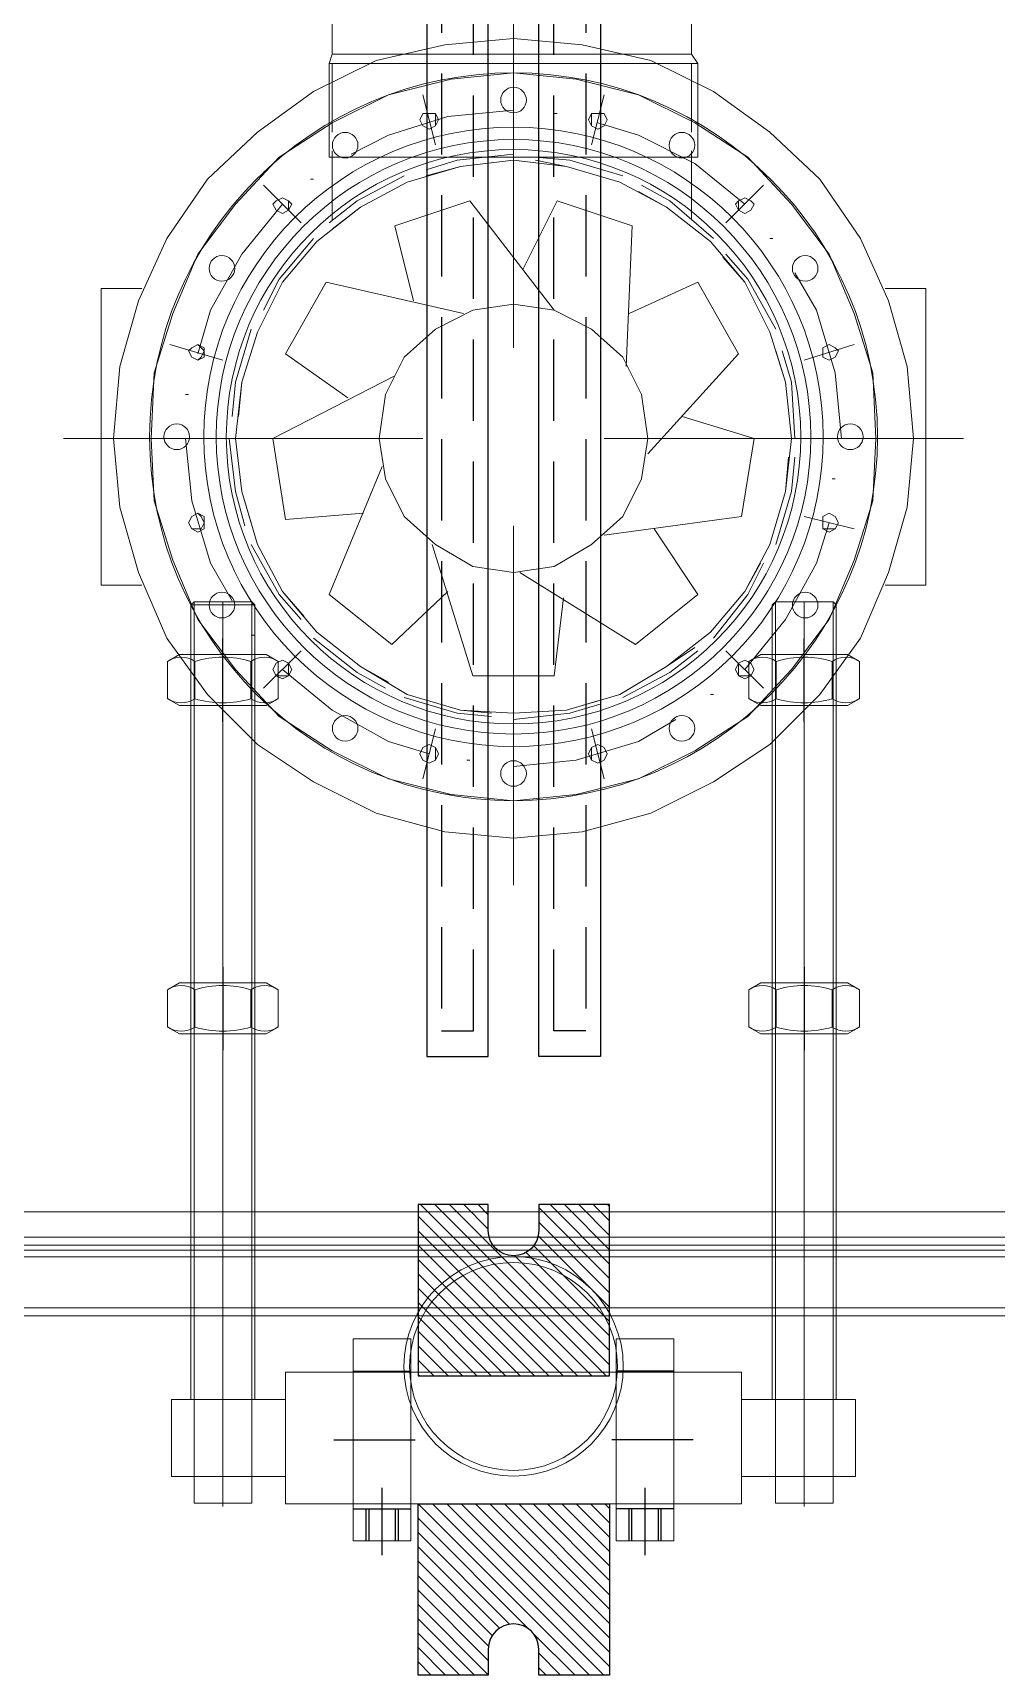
# Model space of a CAD drawing. Extents: x -3873 to 164127, y 7129 to 96529.
# Drawn here: x 43000 to 43301, y 56267 to 56780 of the extents above; entities that cross this region are included whole.
import ezdxf
from ezdxf.lldxf.tags import DXFTag

# ---------------------------------------------------------------- set-up
doc = ezdxf.new("R2010")
doc.units = 0
for name, pattern in [('DASHDOTX2', [50.8, 25.4, -12.7, 0, -12.7]), ('DASHED', [0.2068, 0.1655, -0.0413]), ('DASHEDX2', [38.1, 25.4, -12.7])]:
    doc.linetypes.add(name, pattern=pattern)
doc.layers.get('0').update_dxf_attribs({"linetype": 'CONTINUOUS'})
for name, color, linetype in [('3', 2, 'DASHEDX2'), ('3A', 2, 'DASHED'), ('7', 1, 'DASHDOTX2'), ('7A', 1, 'gen7a'), ('DW2', 151, 'CONTINUOUS')]:
    doc.layers.add(name, color=color, linetype=linetype)
doc.layers.add('LAYOUT Kromeka', color=1, linetype='CONTINUOUS', lineweight=5)
doc.layers.add('TRACKLENGTH', color=4, linetype='CONTINUOUS', plot=False)
tags = doc.linetypes.add('gen7a', pattern=[7.5, 5, -1.25, 0, -1.25]).pattern_tags.tags
tags[10:11] = [DXFTag(74, 4), DXFTag(75, 0), DXFTag(340, '0'), DXFTag(46, 1.0), DXFTag(50, 0.0), DXFTag(44, 0.0), DXFTag(45, 0.0)]
tags[8:9] = [DXFTag(74, 4), DXFTag(75, 0), DXFTag(340, '0'), DXFTag(46, 1.0), DXFTag(50, 0.0), DXFTag(44, 0.0), DXFTag(45, 0.0)]
tags[6:7] = [DXFTag(74, 4), DXFTag(75, 0), DXFTag(340, '0'), DXFTag(46, 1.0), DXFTag(50, 0.0), DXFTag(44, 0.0), DXFTag(45, 0.0)]
tags[4:5] = [DXFTag(74, 4), DXFTag(75, 0), DXFTag(340, '0'), DXFTag(46, 1.0), DXFTag(50, 0.0), DXFTag(44, 0.0), DXFTag(45, 0.0)]

# ---------------------------------------------------------------- blocks, each defined once
blk = doc.blocks.new('KASNAK-AVARA')
at = {"layer": 'DW2'}
h = blk.add_hatch(dxfattribs=at)
h.set_pattern_fill('ANSI31', color=256, angle=90, style=0)
h.set_pattern_definition([(135, (3073.5788, -29244.366), (-2.24506403, -2.24506403), [])])
edge = h.paths.add_edge_path()
edge.add_line((-29.83, -8.12), (-29.83, 45.38))
edge.add_line((-29.83, 45.38), (30, 45.38))
edge.add_line((30, 45.38), (30, -8.12))
edge.add_line((30, -8.12), (7.88, -8.12))
edge.add_line((7.88, -8.12), (7.88, 0.01))
edge.add_arc((0, 0.01), 7.88, 0, 180)
edge.add_line((-7.88, 0.01), (-7.88, -8.12))
edge.add_line((-7.88, -8.12), (-29.83, -8.12))
edge = h.paths.add_edge_path()
edge.add_line((-29.83, 138.88), (-29.83, 85.38))
edge.add_line((-29.83, 85.38), (30, 85.38))
edge.add_line((30, 85.38), (30, 138.88))
edge.add_line((30, 138.88), (7.88, 138.88))
edge.add_line((7.88, 138.88), (7.88, 130.76))
edge.add_arc((0, 130.76), 7.88, 180, 360, ccw=False)
edge.add_line((-7.88, 130.76), (-7.88, 138.88))
edge.add_line((-7.88, 138.88), (-29.83, 138.88))
for points in [[(-29.83, 138.88), (-29.83, 85.38), (30, 85.38), (30, 138.88), (7.88, 138.88), (7.88, 130.76, -1), (-7.88, 130.76), (-7.88, 138.88), (-29.83, 138.88)], [(-29.83, -8.12), (-29.83, 45.38), (30, 45.38), (30, -8.12), (7.88, -8.12), (7.88, 0.01, 1), (-7.88, 0.01), (-7.88, -8.12), (-29.83, -8.12)]]:
    blk.add_lwpolyline(points, format="xyb", dxfattribs=at)
blk = doc.blocks.new('68.00.143.500A_ZA-reduktor mili')
blk.add_lwpolyline([(0, -31.5), (0, 31.5), (18, 31.5), (18, -31.5)], close=True)
at = {"layer": '3'}
for p, q in [((0, 21.5), (18, 21.5)), ((0, -21.5), (18, -21.5))]:
    blk.add_line(p, q, dxfattribs=at)
at = {"layer": '3A'}
for p, q in [((4, 21.5), (4, 31.5)), ((4.85, 21.5), (4.85, 31.5)), ((13.15, 21.5), (13.15, 31.5)), ((14, 21.5), (14, 31.5))]:
    blk.add_line(p, q, dxfattribs=at)
at = {"layer": '7'}
for p, q in [((9, 15), (9, 36.05)), ((-6.05, 0), (23.75, 0))]:
    blk.add_line(p, q, dxfattribs=at)
blk = doc.blocks.new('68.00.143.500A_ZA')
blk.add_lwpolyline([(0, -31.5), (0, 31.5), (18, 31.5), (18, -31.5)], close=True)
at = {"layer": '3'}
for p, q in [((0, 21.5), (18, 21.5)), ((0, -21.5), (18, -21.5))]:
    blk.add_line(p, q, dxfattribs=at)
at = {"layer": '3A'}
for p, q in [((4, 21.5), (4, 31.5)), ((4.85, 21.5), (4.85, 31.5)), ((13.15, 21.5), (13.15, 31.5)), ((14, 21.5), (14, 31.5))]:
    blk.add_line(p, q, dxfattribs=at)
at = {"layer": '7'}
for p, q in [((9, 15), (9, 36.05)), ((-6.05, 0), (23.75, 0))]:
    blk.add_line(p, q, dxfattribs=at)
blk = doc.blocks.new('01.01.003.015-Z-ST')
for p, q in [((0, 13.5), (2.17, 17.25)), ((2.17, 17.25), (13.83, 17.25)), ((16, 13.5), (13.83, 17.25)), ((0, -13.5), (0, 13.5)), ((16, 13.5), (16, -13.5)), ((13.84, 8.73), (2.16, 8.73)), ((13.84, -8.73), (2.16, -8.73)), ((0, -13.5), (2.17, -17.25)), ((16, -13.5), (13.83, -17.25)), ((13.83, -17.25), (2.17, -17.25))]:
    blk.add_line(p, q)
for centre, radius, start, end in [((8.43, 12.97), 7.57, 145.551, 214.0659), ((7.57, 12.97), 7.57, 325.9341, 34.449), ((30.87, 0), 30, 163.0806, 196.9194), ((-14.87, 0), 30, 343.0806, 16.9194), ((8.43, -12.97), 7.57, 145.9341, 214.449), ((7.57, -12.97), 7.57, 325.551, 34.0659)]:
    blk.add_arc(centre, radius, start, end)
at = {"layer": '7A'}
blk.add_line((-5, 0), (21, 0), dxfattribs=at)
blk = doc.blocks.new('AD25-600 CRATE WASHER')
at = {"color": 4}
for p, q in [((738.44, 560.25), (738.44, 6582.35)), ((792.68, 560.25), (792.68, 6582.35))]:
    blk.add_line(p, q, dxfattribs=at)
for points in [[(738.44, 6582.35), (757.67, 6582.35), (757.67, 560.29), (738.44, 560.29)], [(792.68, 6582.35), (773.45, 6582.35), (773.45, 2113.26), (792.68, 560.29)]]:
    blk.add_lwpolyline(points, close=True, dxfattribs=at)
at = {"color": 7, "linetype": 'DASHEDX2'}
for points in [[(743.02, 6574.34), (753.02, 6574.34), (753.02, 560.29), (743.02, 560.29)], [(788.09, 6574.34), (778.09, 6574.34), (778.09, 560.29), (788.09, 560.29)]]:
    blk.add_lwpolyline(points, close=True, dxfattribs=at)
at = {"color": 252, "lineweight": 9}
for points in [[(765.56, 6491.75), (746.04, 6489.8), (726.53, 6483.94), (714.82, 6477.11)], [(779.22, 6489.8), (780.19, 6489.8)], [(837.76, 6461.5), (822.15, 6474.19), (804.59, 6483.94), (791.9, 6487.85)], [(703.11, 6469.31), (704.09, 6469.31)], [(693.35, 6461.5), (680.67, 6445.89), (670.91, 6428.33), (667.01, 6415.64)], [(846.55, 6450.77), (847.52, 6450.77)], [(868.01, 6389.3), (866.06, 6408.81), (860.21, 6428.33), (853.38, 6440.04)], [(867.04, 6375.64), (868.01, 6375.64)], [(837.76, 6316.12), (850.45, 6331.73), (860.21, 6349.29), (864.11, 6362.95)], [(684.57, 6326.85), (685.55, 6326.85)], [(693.35, 6316.12), (708.97, 6303.43), (726.53, 6294.65), (739.21, 6290.75)], [(828.01, 6308.31), (828.98, 6308.31)], [(765.56, 6286.84), (786.05, 6288.8), (804.59, 6294.65), (816.3, 6300.5)], [(751.9, 6287.82), (752.87, 6287.82)]]:
    blk.add_lwpolyline(points, dxfattribs=at)
for points in [[(765.56, 6528.83), (765.56, 6528.83), (765.56, 6416.62), (765.56, 6416.62)], [(765.56, 6416.62), (765.56, 6416.62), (765.56, 6511.26), (765.56, 6511.26)], [(737.26, 6495.65), (737.26, 6495.65), (741.17, 6480.04), (741.17, 6480.04)], [(793.86, 6495.65), (793.86, 6495.65), (789.95, 6480.04), (789.95, 6480.04)], [(687.5, 6467.36), (687.5, 6467.36), (699.21, 6455.65), (699.21, 6455.65)], [(843.62, 6467.36), (843.62, 6467.36), (831.91, 6455.65), (831.91, 6455.65)], [(881.67, 6435.16), (881.67, 6435.16), (894.36, 6435.16), (894.36, 6435.16)], [(659.2, 6417.59), (659.2, 6417.59), (674.81, 6413.69), (674.81, 6413.69)], [(665.06, 6401.98), (665.06, 6401.98), (666.03, 6401.98), (666.03, 6401.98)], [(737.26, 6389.3), (737.26, 6389.3), (625.05, 6389.3), (625.05, 6389.3)], [(663.11, 6389.3), (663.11, 6389.3), (664.08, 6389.3), (664.08, 6389.3)], [(671.89, 6389.3), (671.89, 6389.3), (737.26, 6389.3), (737.26, 6389.3)], [(906.07, 6389.3), (906.07, 6389.3), (793.86, 6389.3), (793.86, 6389.3)], [(793.86, 6389.3), (793.86, 6389.3), (859.23, 6389.3), (859.23, 6389.3)], [(875.82, 6389.3), (875.82, 6389.3), (859.23, 6389.3), (859.23, 6389.3)], [(659.2, 6360.02), (659.2, 6360.02), (674.81, 6364.9), (674.81, 6364.9)], [(765.56, 6361), (765.56, 6361), (765.56, 6248.79), (765.56, 6248.79)], [(765.56, 6267.33), (765.56, 6267.33), (765.56, 6361), (765.56, 6361)], [(872.89, 6360.02), (872.89, 6360.02), (856.3, 6364.9), (856.3, 6364.9)], [(707.99, 6340.51), (707.99, 6340.51), (729.46, 6350.27), (729.46, 6350.27)], [(649.45, 6342.46), (649.45, 6342.46), (636.76, 6342.46), (636.76, 6342.46)], [(687.5, 6310.26), (687.5, 6310.26), (699.21, 6321.97), (699.21, 6321.97)], [(709.94, 6321), (709.94, 6321), (709.94, 6299.53), (709.94, 6299.53)], [(822.15, 6321), (822.15, 6321), (822.15, 6299.53), (822.15, 6299.53)], [(843.62, 6310.26), (843.62, 6310.26), (831.91, 6321.97), (831.91, 6321.97)], [(737.26, 6281.97), (737.26, 6281.97), (741.17, 6297.58), (741.17, 6297.58)], [(793.86, 6281.97), (793.86, 6281.97), (789.95, 6297.58), (789.95, 6297.58)], [(709.94, 6293.67), (709.94, 6293.67), (709.94, 6272.21), (709.94, 6272.21)], [(822.15, 6293.67), (822.15, 6293.67), (822.15, 6272.21), (822.15, 6272.21)], [(823.13, 6272.21), (823.13, 6272.21), (707.99, 6272.21), (707.99, 6272.21)], [(709.94, 6272.21), (709.94, 6272.21), (727.5, 6272.21), (727.5, 6272.21)], [(709.94, 6269.28), (709.94, 6269.28), (709.94, 6194.15), (709.94, 6194.15)], [(822.15, 6269.28), (822.15, 6269.28), (709.94, 6269.28), (709.94, 6269.28)], [(734.34, 6272.21), (734.34, 6272.21), (762.63, 6272.21), (762.63, 6272.21)], [(769.46, 6272.21), (769.46, 6272.21), (796.78, 6272.21), (796.78, 6272.21)], [(803.61, 6272.21), (803.61, 6272.21), (822.15, 6272.21), (822.15, 6272.21)], [(822.15, 6269.28), (822.15, 6269.28), (822.15, 6194.15), (822.15, 6194.15)]]:
    blk.add_open_spline(points, degree=3, dxfattribs=at)
for points, knots in [([(640.66, 6389.3), (640.66, 6389.3), (642.62, 6366.85), (642.62, 6366.85), (642.62, 6366.85), (648.47, 6346.36), (648.47, 6346.36), (648.47, 6346.36), (657.25, 6326.85), (657.25, 6326.85), (657.25, 6326.85), (669.94, 6308.31), (669.94, 6308.31), (669.94, 6308.31), (685.55, 6293.67), (685.55, 6293.67), (685.55, 6293.67), (703.11, 6280.99), (703.11, 6280.99), (703.11, 6280.99), (722.63, 6271.23), (722.63, 6271.23), (722.63, 6271.23), (744.09, 6266.35), (744.09, 6266.35), (744.09, 6266.35), (765.56, 6264.4), (765.56, 6264.4), (765.56, 6264.4), (787.03, 6266.35), (787.03, 6266.35), (787.03, 6266.35), (808.49, 6271.23), (808.49, 6271.23), (808.49, 6271.23), (828.01, 6280.99), (828.01, 6280.99), (828.01, 6280.99), (845.57, 6293.67), (845.57, 6293.67), (845.57, 6293.67), (861.18, 6308.31), (861.18, 6308.31), (861.18, 6308.31), (873.87, 6326.85), (873.87, 6326.85), (873.87, 6326.85), (882.65, 6346.36), (882.65, 6346.36), (882.65, 6346.36), (888.5, 6366.85), (888.5, 6366.85), (888.5, 6366.85), (890.45, 6389.3), (890.45, 6389.3), (890.45, 6389.3), (888.5, 6410.76), (888.5, 6410.76), (888.5, 6410.76), (882.65, 6431.25), (882.65, 6431.25), (882.65, 6431.25), (873.87, 6451.74), (873.87, 6451.74), (873.87, 6451.74), (861.18, 6469.31), (861.18, 6469.31), (861.18, 6469.31), (845.57, 6484.92), (845.57, 6484.92), (845.57, 6484.92), (828.01, 6496.63), (828.01, 6496.63), (828.01, 6496.63), (808.49, 6506.39), (808.49, 6506.39), (808.49, 6506.39), (787.03, 6512.24), (787.03, 6512.24), (787.03, 6512.24), (765.56, 6514.19), (765.56, 6514.19), (765.56, 6514.19), (744.09, 6512.24), (744.09, 6512.24), (744.09, 6512.24), (722.63, 6506.39), (722.63, 6506.39), (722.63, 6506.39), (703.11, 6496.63), (703.11, 6496.63), (703.11, 6496.63), (685.55, 6484.92), (685.55, 6484.92), (685.55, 6484.92), (669.94, 6469.31), (669.94, 6469.31), (669.94, 6469.31), (657.25, 6451.74), (657.25, 6451.74), (657.25, 6451.74), (648.47, 6431.25), (648.47, 6431.25), (648.47, 6431.25), (642.62, 6410.76), (642.62, 6410.76), (642.62, 6410.76), (640.66, 6389.3), (640.66, 6389.3), (640.66, 6389.3), (640.66, 6389.3), (640.66, 6389.3)], [0, 0, 0, 0, 1, 1, 1, 2, 2, 2, 3, 3, 3, 4, 4, 4, 5, 5, 5, 6, 6, 6, 7, 7, 7, 8, 8, 8, 9, 9, 9, 10, 10, 10, 11, 11, 11, 12, 12, 12, 13, 13, 13, 14, 14, 14, 15, 15, 15, 16, 16, 16, 17, 17, 17, 18, 18, 18, 19, 19, 19, 20, 20, 20, 21, 21, 21, 22, 22, 22, 23, 23, 23, 24, 24, 24, 25, 25, 25, 26, 26, 26, 27, 27, 27, 28, 28, 28, 29, 29, 29, 30, 30, 30, 31, 31, 31, 32, 32, 32, 33, 33, 33, 34, 34, 34, 35, 35, 35, 36, 36, 36, 37, 37, 37, 37]), ([(652.37, 6389.3), (652.37, 6389.3), (653.35, 6368.81), (653.35, 6368.81), (653.35, 6368.81), (659.2, 6350.27), (659.2, 6350.27), (659.2, 6350.27), (667.01, 6331.73), (667.01, 6331.73), (667.01, 6331.73), (678.72, 6316.12), (678.72, 6316.12), (678.72, 6316.12), (692.38, 6301.48), (692.38, 6301.48), (692.38, 6301.48), (708.97, 6290.75), (708.97, 6290.75), (708.97, 6290.75), (726.53, 6281.97), (726.53, 6281.97), (726.53, 6281.97), (746.04, 6277.09), (746.04, 6277.09), (746.04, 6277.09), (765.56, 6275.14), (765.56, 6275.14), (765.56, 6275.14), (785.07, 6277.09), (785.07, 6277.09), (785.07, 6277.09), (804.59, 6281.97), (804.59, 6281.97), (804.59, 6281.97), (822.15, 6290.75), (822.15, 6290.75), (822.15, 6290.75), (838.74, 6301.48), (838.74, 6301.48), (838.74, 6301.48), (852.4, 6316.12), (852.4, 6316.12), (852.4, 6316.12), (864.11, 6331.73), (864.11, 6331.73), (864.11, 6331.73), (871.91, 6350.27), (871.91, 6350.27), (871.91, 6350.27), (877.77, 6368.81), (877.77, 6368.81), (877.77, 6368.81), (878.74, 6389.3), (878.74, 6389.3), (878.74, 6389.3), (877.77, 6408.81), (877.77, 6408.81), (877.77, 6408.81), (871.91, 6427.35), (871.91, 6427.35), (871.91, 6427.35), (864.11, 6445.89), (864.11, 6445.89), (864.11, 6445.89), (852.4, 6461.5), (852.4, 6461.5), (852.4, 6461.5), (838.74, 6476.14), (838.74, 6476.14), (838.74, 6476.14), (822.15, 6486.87), (822.15, 6486.87), (822.15, 6486.87), (804.59, 6495.65), (804.59, 6495.65), (804.59, 6495.65), (785.07, 6500.53), (785.07, 6500.53), (785.07, 6500.53), (765.56, 6502.48), (765.56, 6502.48), (765.56, 6502.48), (746.04, 6500.53), (746.04, 6500.53), (746.04, 6500.53), (726.53, 6495.65), (726.53, 6495.65), (726.53, 6495.65), (708.97, 6486.87), (708.97, 6486.87), (708.97, 6486.87), (692.38, 6476.14), (692.38, 6476.14), (692.38, 6476.14), (678.72, 6461.5), (678.72, 6461.5), (678.72, 6461.5), (667.01, 6445.89), (667.01, 6445.89), (667.01, 6445.89), (659.2, 6427.35), (659.2, 6427.35), (659.2, 6427.35), (653.35, 6408.81), (653.35, 6408.81), (653.35, 6408.81), (652.37, 6389.3), (652.37, 6389.3), (652.37, 6389.3), (652.37, 6389.3), (652.37, 6389.3)], [0, 0, 0, 0, 1, 1, 1, 2, 2, 2, 3, 3, 3, 4, 4, 4, 5, 5, 5, 6, 6, 6, 7, 7, 7, 8, 8, 8, 9, 9, 9, 10, 10, 10, 11, 11, 11, 12, 12, 12, 13, 13, 13, 14, 14, 14, 15, 15, 15, 16, 16, 16, 17, 17, 17, 18, 18, 18, 19, 19, 19, 20, 20, 20, 21, 21, 21, 22, 22, 22, 23, 23, 23, 24, 24, 24, 25, 25, 25, 26, 26, 26, 27, 27, 27, 28, 28, 28, 29, 29, 29, 30, 30, 30, 31, 31, 31, 32, 32, 32, 33, 33, 33, 34, 34, 34, 35, 35, 35, 36, 36, 36, 37, 37, 37, 37]), ([(741.17, 6487.85), (741.17, 6487.85), (741.17, 6489.8), (741.17, 6489.8), (741.17, 6489.8), (739.21, 6490.77), (739.21, 6490.77), (739.21, 6490.77), (737.26, 6489.8), (737.26, 6489.8), (737.26, 6489.8), (736.29, 6487.85), (736.29, 6487.85), (736.29, 6487.85), (737.26, 6485.9), (737.26, 6485.9), (737.26, 6485.9), (739.21, 6484.92), (739.21, 6484.92), (739.21, 6484.92), (741.17, 6485.9), (741.17, 6485.9), (741.17, 6485.9), (741.17, 6487.85), (741.17, 6487.85), (741.17, 6487.85), (741.17, 6487.85), (741.17, 6487.85)], [0, 0, 0, 0, 1, 1, 1, 2, 2, 2, 3, 3, 3, 4, 4, 4, 5, 5, 5, 6, 6, 6, 7, 7, 7, 8, 8, 8, 9, 9, 9, 9]), ([(736.29, 6487.85), (736.29, 6487.85), (737.26, 6485.9), (737.26, 6485.9), (737.26, 6485.9), (739.21, 6484.92), (739.21, 6484.92), (739.21, 6484.92), (741.17, 6485.9), (741.17, 6485.9), (741.17, 6485.9), (742.14, 6487.85), (742.14, 6487.85), (742.14, 6487.85), (741.17, 6489.8), (741.17, 6489.8), (741.17, 6489.8), (739.21, 6490.77), (739.21, 6490.77), (739.21, 6490.77), (737.26, 6489.8), (737.26, 6489.8), (737.26, 6489.8), (736.29, 6487.85), (736.29, 6487.85), (736.29, 6487.85), (736.29, 6487.85), (736.29, 6487.85)], [0, 0, 0, 0, 1, 1, 1, 2, 2, 2, 3, 3, 3, 4, 4, 4, 5, 5, 5, 6, 6, 6, 7, 7, 7, 8, 8, 8, 9, 9, 9, 9]), ([(788.98, 6487.85), (788.98, 6487.85), (789.95, 6485.9), (789.95, 6485.9), (789.95, 6485.9), (791.9, 6484.92), (791.9, 6484.92), (791.9, 6484.92), (793.86, 6485.9), (793.86, 6485.9), (793.86, 6485.9), (794.83, 6487.85), (794.83, 6487.85), (794.83, 6487.85), (793.86, 6489.8), (793.86, 6489.8), (793.86, 6489.8), (791.9, 6490.77), (791.9, 6490.77), (791.9, 6490.77), (789.95, 6489.8), (789.95, 6489.8), (789.95, 6489.8), (788.98, 6487.85), (788.98, 6487.85), (788.98, 6487.85), (788.98, 6487.85), (788.98, 6487.85)], [0, 0, 0, 0, 1, 1, 1, 2, 2, 2, 3, 3, 3, 4, 4, 4, 5, 5, 5, 6, 6, 6, 7, 7, 7, 8, 8, 8, 9, 9, 9, 9]), ([(794.83, 6487.85), (794.83, 6487.85), (793.86, 6489.8), (793.86, 6489.8), (793.86, 6489.8), (791.9, 6490.77), (791.9, 6490.77), (791.9, 6490.77), (789.95, 6489.8), (789.95, 6489.8), (789.95, 6489.8), (789.95, 6485.9), (789.95, 6485.9), (789.95, 6485.9), (791.9, 6484.92), (791.9, 6484.92), (791.9, 6484.92), (793.86, 6485.9), (793.86, 6485.9), (793.86, 6485.9), (794.83, 6487.85), (794.83, 6487.85), (794.83, 6487.85), (794.83, 6487.85), (794.83, 6487.85)], [0, 0, 0, 0, 1, 1, 1, 2, 2, 2, 3, 3, 3, 4, 4, 4, 5, 5, 5, 6, 6, 6, 7, 7, 7, 8, 8, 8, 8]), ([(678.72, 6389.3), (678.72, 6389.3), (680.67, 6371.73), (680.67, 6371.73), (680.67, 6371.73), (685.55, 6356.12), (685.55, 6356.12), (685.55, 6356.12), (693.35, 6340.51), (693.35, 6340.51), (693.35, 6340.51), (704.09, 6327.83), (704.09, 6327.83), (704.09, 6327.83), (717.75, 6317.09), (717.75, 6317.09), (717.75, 6317.09), (732.38, 6309.29), (732.38, 6309.29), (732.38, 6309.29), (748.97, 6304.41), (748.97, 6304.41), (748.97, 6304.41), (765.56, 6302.46), (765.56, 6302.46), (765.56, 6302.46), (782.15, 6304.41), (782.15, 6304.41), (782.15, 6304.41), (798.73, 6309.29), (798.73, 6309.29), (798.73, 6309.29), (813.37, 6317.09), (813.37, 6317.09), (813.37, 6317.09), (827.03, 6327.83), (827.03, 6327.83), (827.03, 6327.83), (837.76, 6340.51), (837.76, 6340.51), (837.76, 6340.51), (845.57, 6356.12), (845.57, 6356.12), (845.57, 6356.12), (850.45, 6371.73), (850.45, 6371.73), (850.45, 6371.73), (852.4, 6389.3), (852.4, 6389.3), (852.4, 6389.3), (850.45, 6405.88), (850.45, 6405.88), (850.45, 6405.88), (845.57, 6422.47), (845.57, 6422.47), (845.57, 6422.47), (837.76, 6437.11), (837.76, 6437.11), (837.76, 6437.11), (827.03, 6449.79), (827.03, 6449.79), (827.03, 6449.79), (813.37, 6460.53), (813.37, 6460.53), (813.37, 6460.53), (798.73, 6469.31), (798.73, 6469.31), (798.73, 6469.31), (782.15, 6474.19), (782.15, 6474.19), (782.15, 6474.19), (765.56, 6475.16), (765.56, 6475.16), (765.56, 6475.16), (748.97, 6474.19), (748.97, 6474.19), (748.97, 6474.19), (732.38, 6469.31), (732.38, 6469.31), (732.38, 6469.31), (717.75, 6460.53), (717.75, 6460.53), (717.75, 6460.53), (704.09, 6449.79), (704.09, 6449.79), (704.09, 6449.79), (693.35, 6437.11), (693.35, 6437.11), (693.35, 6437.11), (685.55, 6422.47), (685.55, 6422.47), (685.55, 6422.47), (680.67, 6405.88), (680.67, 6405.88), (680.67, 6405.88), (678.72, 6389.3), (678.72, 6389.3), (678.72, 6389.3), (678.72, 6389.3), (678.72, 6389.3)], [0, 0, 0, 0, 1, 1, 1, 2, 2, 2, 3, 3, 3, 4, 4, 4, 5, 5, 5, 6, 6, 6, 7, 7, 7, 8, 8, 8, 9, 9, 9, 10, 10, 10, 11, 11, 11, 12, 12, 12, 13, 13, 13, 14, 14, 14, 15, 15, 15, 16, 16, 16, 17, 17, 17, 18, 18, 18, 19, 19, 19, 20, 20, 20, 21, 21, 21, 22, 22, 22, 23, 23, 23, 24, 24, 24, 25, 25, 25, 26, 26, 26, 27, 27, 27, 28, 28, 28, 29, 29, 29, 30, 30, 30, 31, 31, 31, 32, 32, 32, 33, 33, 33, 33]), ([(765.56, 6477.11), (765.56, 6477.11), (748, 6475.16), (748, 6475.16), (748, 6475.16), (738.24, 6472.23), (738.24, 6472.23)], [0, 0, 0, 0, 1, 1, 1, 2, 2, 2, 2]), ([(765.56, 6475.16), (765.56, 6475.16), (748.97, 6474.19), (748.97, 6474.19), (748.97, 6474.19), (739.21, 6471.26), (739.21, 6471.26)], [0, 0, 0, 0, 1, 1, 1, 2, 2, 2, 2]), ([(799.71, 6470.28), (799.71, 6470.28), (783.12, 6475.16), (783.12, 6475.16), (783.12, 6475.16), (772.39, 6476.14), (772.39, 6476.14)], [0, 0, 0, 0, 1, 1, 1, 2, 2, 2, 2]), ([(798.73, 6469.31), (798.73, 6469.31), (782.15, 6474.19), (782.15, 6474.19), (782.15, 6474.19), (772.39, 6475.16), (772.39, 6475.16)], [0, 0, 0, 0, 1, 1, 1, 2, 2, 2, 2]), ([(731.41, 6470.28), (731.41, 6470.28), (716.77, 6462.48), (716.77, 6462.48), (716.77, 6462.48), (707.99, 6455.65), (707.99, 6455.65)], [0, 0, 0, 0, 1, 1, 1, 2, 2, 2, 2]), ([(732.38, 6469.31), (732.38, 6469.31), (717.75, 6460.53), (717.75, 6460.53), (717.75, 6460.53), (708.97, 6454.67), (708.97, 6454.67)], [0, 0, 0, 0, 1, 1, 1, 2, 2, 2, 2]), ([(690.43, 6461.5), (690.43, 6461.5), (691.4, 6459.55), (691.4, 6459.55), (691.4, 6459.55), (693.35, 6458.57), (693.35, 6458.57), (693.35, 6458.57), (695.31, 6459.55), (695.31, 6459.55), (695.31, 6459.55), (696.28, 6461.5), (696.28, 6461.5), (696.28, 6461.5), (695.31, 6463.45), (695.31, 6463.45), (695.31, 6463.45), (693.35, 6464.43), (693.35, 6464.43), (693.35, 6464.43), (691.4, 6463.45), (691.4, 6463.45), (691.4, 6463.45), (690.43, 6461.5), (690.43, 6461.5), (690.43, 6461.5), (690.43, 6461.5), (690.43, 6461.5)], [0, 0, 0, 0, 1, 1, 1, 2, 2, 2, 3, 3, 3, 4, 4, 4, 5, 5, 5, 6, 6, 6, 7, 7, 7, 8, 8, 8, 9, 9, 9, 9]), ([(695.31, 6461.5), (695.31, 6461.5), (695.31, 6463.45), (695.31, 6463.45), (695.31, 6463.45), (691.4, 6463.45), (691.4, 6463.45), (691.4, 6463.45), (690.43, 6461.5), (690.43, 6461.5), (690.43, 6461.5), (691.4, 6459.55), (691.4, 6459.55), (691.4, 6459.55), (693.35, 6458.57), (693.35, 6458.57), (693.35, 6458.57), (695.31, 6459.55), (695.31, 6459.55), (695.31, 6459.55), (695.31, 6461.5), (695.31, 6461.5), (695.31, 6461.5), (695.31, 6461.5), (695.31, 6461.5)], [0, 0, 0, 0, 1, 1, 1, 2, 2, 2, 3, 3, 3, 4, 4, 4, 5, 5, 5, 6, 6, 6, 7, 7, 7, 8, 8, 8, 8]), ([(790.93, 6422.47), (790.93, 6422.47), (778.24, 6463.45), (778.24, 6463.45), (778.24, 6463.45), (752.87, 6463.45), (752.87, 6463.45), (752.87, 6463.45), (749.95, 6439.06), (749.95, 6439.06)], [0, 0, 0, 0, 1, 1, 1, 2, 2, 2, 3, 3, 3, 3]), ([(827.03, 6449.79), (827.03, 6449.79), (813.37, 6460.53), (813.37, 6460.53), (813.37, 6460.53), (804.59, 6465.4), (804.59, 6465.4)], [0, 0, 0, 0, 1, 1, 1, 2, 2, 2, 2]), ([(828.01, 6451.74), (828.01, 6451.74), (814.35, 6462.48), (814.35, 6462.48), (814.35, 6462.48), (805.56, 6467.36), (805.56, 6467.36)], [0, 0, 0, 0, 1, 1, 1, 2, 2, 2, 2]), ([(834.84, 6461.5), (834.84, 6461.5), (835.81, 6459.55), (835.81, 6459.55), (835.81, 6459.55), (837.76, 6458.57), (837.76, 6458.57), (837.76, 6458.57), (839.72, 6459.55), (839.72, 6459.55), (839.72, 6459.55), (840.69, 6461.5), (840.69, 6461.5), (840.69, 6461.5), (839.72, 6463.45), (839.72, 6463.45), (839.72, 6463.45), (837.76, 6464.43), (837.76, 6464.43), (837.76, 6464.43), (835.81, 6463.45), (835.81, 6463.45), (835.81, 6463.45), (834.84, 6461.5), (834.84, 6461.5), (834.84, 6461.5), (834.84, 6461.5), (834.84, 6461.5)], [0, 0, 0, 0, 1, 1, 1, 2, 2, 2, 3, 3, 3, 4, 4, 4, 5, 5, 5, 6, 6, 6, 7, 7, 7, 8, 8, 8, 9, 9, 9, 9]), ([(840.69, 6461.5), (840.69, 6461.5), (839.72, 6463.45), (839.72, 6463.45), (839.72, 6463.45), (835.81, 6463.45), (835.81, 6463.45), (835.81, 6463.45), (835.81, 6459.55), (835.81, 6459.55), (835.81, 6459.55), (837.76, 6458.57), (837.76, 6458.57), (837.76, 6458.57), (839.72, 6459.55), (839.72, 6459.55), (839.72, 6459.55), (840.69, 6461.5), (840.69, 6461.5), (840.69, 6461.5), (840.69, 6461.5), (840.69, 6461.5)], [0, 0, 0, 0, 1, 1, 1, 2, 2, 2, 3, 3, 3, 4, 4, 4, 5, 5, 5, 6, 6, 6, 7, 7, 7, 7]), ([(763.61, 6431.25), (763.61, 6431.25), (727.5, 6453.7), (727.5, 6453.7), (727.5, 6453.7), (707.99, 6438.08), (707.99, 6438.08), (707.99, 6438.08), (721.65, 6417.59), (721.65, 6417.59)], [0, 0, 0, 0, 1, 1, 1, 2, 2, 2, 3, 3, 3, 3]), ([(806.54, 6398.08), (806.54, 6398.08), (823.13, 6438.08), (823.13, 6438.08), (823.13, 6438.08), (803.61, 6453.7), (803.61, 6453.7), (803.61, 6453.7), (786.05, 6437.11), (786.05, 6437.11)], [0, 0, 0, 0, 1, 1, 1, 2, 2, 2, 3, 3, 3, 3]), ([(703.11, 6451.74), (703.11, 6451.74), (692.38, 6438.08), (692.38, 6438.08), (692.38, 6438.08), (687.5, 6428.33), (687.5, 6428.33)], [0, 0, 0, 0, 1, 1, 1, 2, 2, 2, 2]), ([(704.09, 6449.79), (704.09, 6449.79), (693.35, 6437.11), (693.35, 6437.11), (693.35, 6437.11), (688.48, 6428.33), (688.48, 6428.33)], [0, 0, 0, 0, 1, 1, 1, 2, 2, 2, 2]), ([(845.57, 6422.47), (845.57, 6422.47), (837.76, 6437.11), (837.76, 6437.11), (837.76, 6437.11), (830.93, 6444.91), (830.93, 6444.91)], [0, 0, 0, 0, 1, 1, 1, 2, 2, 2, 2]), ([(847.52, 6422.47), (847.52, 6422.47), (838.74, 6438.08), (838.74, 6438.08), (838.74, 6438.08), (831.91, 6445.89), (831.91, 6445.89)], [0, 0, 0, 0, 1, 1, 1, 2, 2, 2, 2]), ([(636.76, 6342.46), (636.76, 6342.46), (636.76, 6435.16), (636.76, 6435.16), (636.76, 6435.16), (649.45, 6435.16), (649.45, 6435.16)], [0, 0, 0, 0, 1, 1, 1, 2, 2, 2, 2]), ([(894.36, 6435.16), (894.36, 6435.16), (894.36, 6342.46), (894.36, 6342.46), (894.36, 6342.46), (881.67, 6342.46), (881.67, 6342.46)], [0, 0, 0, 0, 1, 1, 1, 2, 2, 2, 2]), ([(723.6, 6389.3), (723.6, 6389.3), (725.55, 6375.64), (725.55, 6375.64), (725.55, 6375.64), (731.41, 6363.93), (731.41, 6363.93), (731.41, 6363.93), (741.17, 6355.15), (741.17, 6355.15), (741.17, 6355.15), (752.87, 6349.29), (752.87, 6349.29), (752.87, 6349.29), (765.56, 6347.34), (765.56, 6347.34), (765.56, 6347.34), (778.24, 6349.29), (778.24, 6349.29), (778.24, 6349.29), (789.95, 6355.15), (789.95, 6355.15), (789.95, 6355.15), (799.71, 6363.93), (799.71, 6363.93), (799.71, 6363.93), (805.56, 6375.64), (805.56, 6375.64), (805.56, 6375.64), (807.52, 6389.3), (807.52, 6389.3), (807.52, 6389.3), (805.56, 6401.98), (805.56, 6401.98), (805.56, 6401.98), (799.71, 6413.69), (799.71, 6413.69), (799.71, 6413.69), (789.95, 6422.47), (789.95, 6422.47), (789.95, 6422.47), (778.24, 6429.3), (778.24, 6429.3), (778.24, 6429.3), (765.56, 6431.25), (765.56, 6431.25), (765.56, 6431.25), (752.87, 6429.3), (752.87, 6429.3), (752.87, 6429.3), (741.17, 6422.47), (741.17, 6422.47), (741.17, 6422.47), (731.41, 6413.69), (731.41, 6413.69), (731.41, 6413.69), (725.55, 6401.98), (725.55, 6401.98), (725.55, 6401.98), (723.6, 6389.3), (723.6, 6389.3), (723.6, 6389.3), (723.6, 6389.3), (723.6, 6389.3)], [0, 0, 0, 0, 1, 1, 1, 2, 2, 2, 3, 3, 3, 4, 4, 4, 5, 5, 5, 6, 6, 6, 7, 7, 7, 8, 8, 8, 9, 9, 9, 10, 10, 10, 11, 11, 11, 12, 12, 12, 13, 13, 13, 14, 14, 14, 15, 15, 15, 16, 16, 16, 17, 17, 17, 18, 18, 18, 19, 19, 19, 20, 20, 20, 21, 21, 21, 21]), ([(683.6, 6422.47), (683.6, 6422.47), (678.72, 6405.88), (678.72, 6405.88), (678.72, 6405.88), (677.74, 6395.15), (677.74, 6395.15)], [0, 0, 0, 0, 1, 1, 1, 2, 2, 2, 2]), ([(685.55, 6422.47), (685.55, 6422.47), (680.67, 6405.88), (680.67, 6405.88), (680.67, 6405.88), (679.69, 6395.15), (679.69, 6395.15)], [0, 0, 0, 0, 1, 1, 1, 2, 2, 2, 2]), ([(664.08, 6415.64), (664.08, 6415.64), (665.06, 6413.69), (665.06, 6413.69), (665.06, 6413.69), (667.01, 6412.71), (667.01, 6412.71), (667.01, 6412.71), (668.96, 6413.69), (668.96, 6413.69), (668.96, 6413.69), (668.96, 6417.59), (668.96, 6417.59), (668.96, 6417.59), (667.01, 6418.57), (667.01, 6418.57), (667.01, 6418.57), (665.06, 6417.59), (665.06, 6417.59), (665.06, 6417.59), (664.08, 6415.64), (664.08, 6415.64), (664.08, 6415.64), (664.08, 6415.64), (664.08, 6415.64)], [0, 0, 0, 0, 1, 1, 1, 2, 2, 2, 3, 3, 3, 4, 4, 4, 5, 5, 5, 6, 6, 6, 7, 7, 7, 8, 8, 8, 8]), ([(668.96, 6415.64), (668.96, 6415.64), (668.96, 6417.59), (668.96, 6417.59), (668.96, 6417.59), (665.06, 6417.59), (665.06, 6417.59), (665.06, 6417.59), (664.08, 6415.64), (664.08, 6415.64), (664.08, 6415.64), (665.06, 6413.69), (665.06, 6413.69), (665.06, 6413.69), (667.01, 6412.71), (667.01, 6412.71), (667.01, 6412.71), (668.96, 6413.69), (668.96, 6413.69), (668.96, 6413.69), (668.96, 6415.64), (668.96, 6415.64), (668.96, 6415.64), (668.96, 6415.64), (668.96, 6415.64)], [0, 0, 0, 0, 1, 1, 1, 2, 2, 2, 3, 3, 3, 4, 4, 4, 5, 5, 5, 6, 6, 6, 7, 7, 7, 8, 8, 8, 8]), ([(737.26, 6419.54), (737.26, 6419.54), (694.33, 6413.69), (694.33, 6413.69), (694.33, 6413.69), (690.43, 6389.3), (690.43, 6389.3), (690.43, 6389.3), (712.87, 6382.47), (712.87, 6382.47)], [0, 0, 0, 0, 1, 1, 1, 2, 2, 2, 3, 3, 3, 3]), ([(862.16, 6415.64), (862.16, 6415.64), (862.16, 6413.69), (862.16, 6413.69), (862.16, 6413.69), (864.11, 6412.71), (864.11, 6412.71), (864.11, 6412.71), (866.06, 6413.69), (866.06, 6413.69), (866.06, 6413.69), (867.04, 6415.64), (867.04, 6415.64), (867.04, 6415.64), (866.06, 6417.59), (866.06, 6417.59), (866.06, 6417.59), (864.11, 6418.57), (864.11, 6418.57), (864.11, 6418.57), (862.16, 6417.59), (862.16, 6417.59), (862.16, 6417.59), (862.16, 6415.64), (862.16, 6415.64), (862.16, 6415.64), (862.16, 6415.64), (862.16, 6415.64)], [0, 0, 0, 0, 1, 1, 1, 2, 2, 2, 3, 3, 3, 4, 4, 4, 5, 5, 5, 6, 6, 6, 7, 7, 7, 8, 8, 8, 9, 9, 9, 9]), ([(867.04, 6415.64), (867.04, 6415.64), (866.06, 6417.59), (866.06, 6417.59), (866.06, 6417.59), (863.13, 6417.59), (863.13, 6417.59), (863.13, 6417.59), (862.16, 6415.64), (862.16, 6415.64), (862.16, 6415.64), (863.13, 6413.69), (863.13, 6413.69), (863.13, 6413.69), (864.11, 6412.71), (864.11, 6412.71), (864.11, 6412.71), (866.06, 6413.69), (866.06, 6413.69), (866.06, 6413.69), (867.04, 6415.64), (867.04, 6415.64), (867.04, 6415.64), (867.04, 6415.64), (867.04, 6415.64)], [0, 0, 0, 0, 1, 1, 1, 2, 2, 2, 3, 3, 3, 4, 4, 4, 5, 5, 5, 6, 6, 6, 7, 7, 7, 8, 8, 8, 8]), ([(802.64, 6369.78), (802.64, 6369.78), (840.69, 6389.3), (840.69, 6389.3), (840.69, 6389.3), (836.79, 6414.67), (836.79, 6414.67), (836.79, 6414.67), (812.39, 6412.71), (812.39, 6412.71)], [0, 0, 0, 0, 1, 1, 1, 2, 2, 2, 3, 3, 3, 3]), ([(852.4, 6389.3), (852.4, 6389.3), (850.45, 6405.88), (850.45, 6405.88), (850.45, 6405.88), (847.52, 6415.64), (847.52, 6415.64)], [0, 0, 0, 0, 1, 1, 1, 2, 2, 2, 2]), ([(854.35, 6389.3), (854.35, 6389.3), (852.4, 6405.88), (852.4, 6405.88), (852.4, 6405.88), (849.47, 6416.62), (849.47, 6416.62)], [0, 0, 0, 0, 1, 1, 1, 2, 2, 2, 2]), ([(707.99, 6340.51), (707.99, 6340.51), (695.31, 6362.95), (695.31, 6362.95), (695.31, 6362.95), (723.6, 6394.18), (723.6, 6394.18)], [0, 0, 0, 0, 1, 1, 1, 2, 2, 2, 2]), ([(663.11, 6389.3), (663.11, 6389.3), (665.06, 6368.81), (665.06, 6368.81), (665.06, 6368.81), (670.91, 6349.29), (670.91, 6349.29), (670.91, 6349.29), (677.74, 6337.58), (677.74, 6337.58)], [0, 0, 0, 0, 1, 1, 1, 2, 2, 2, 3, 3, 3, 3]), ([(677.74, 6389.3), (677.74, 6389.3), (678.72, 6371.73), (678.72, 6371.73), (678.72, 6371.73), (681.65, 6361.98), (681.65, 6361.98)], [0, 0, 0, 0, 1, 1, 1, 2, 2, 2, 2]), ([(678.72, 6389.3), (678.72, 6389.3), (680.67, 6371.73), (680.67, 6371.73), (680.67, 6371.73), (683.6, 6361.98), (683.6, 6361.98)], [0, 0, 0, 0, 1, 1, 1, 2, 2, 2, 2]), ([(845.57, 6356.12), (845.57, 6356.12), (850.45, 6371.73), (850.45, 6371.73), (850.45, 6371.73), (851.42, 6382.47), (851.42, 6382.47)], [0, 0, 0, 0, 1, 1, 1, 2, 2, 2, 2]), ([(847.52, 6355.15), (847.52, 6355.15), (852.4, 6371.73), (852.4, 6371.73), (852.4, 6371.73), (853.38, 6382.47), (853.38, 6382.47)], [0, 0, 0, 0, 1, 1, 1, 2, 2, 2, 2]), ([(781.17, 6350.27), (781.17, 6350.27), (824.1, 6340.51), (824.1, 6340.51), (824.1, 6340.51), (836.79, 6362.95), (836.79, 6362.95), (836.79, 6362.95), (817.27, 6376.61), (817.27, 6376.61)], [0, 0, 0, 0, 1, 1, 1, 2, 2, 2, 3, 3, 3, 3]), ([(730.43, 6366.85), (730.43, 6366.85), (728.48, 6322.95), (728.48, 6322.95), (728.48, 6322.95), (751.9, 6315.14), (751.9, 6315.14), (751.9, 6315.14), (762.63, 6336.61), (762.63, 6336.61)], [0, 0, 0, 0, 1, 1, 1, 2, 2, 2, 3, 3, 3, 3]), ([(668.96, 6361.98), (668.96, 6361.98), (668.96, 6363.93), (668.96, 6363.93), (668.96, 6363.93), (667.01, 6364.9), (667.01, 6364.9), (667.01, 6364.9), (665.06, 6363.93), (665.06, 6363.93), (665.06, 6363.93), (664.08, 6361.98), (664.08, 6361.98), (664.08, 6361.98), (665.06, 6361), (665.06, 6361), (665.06, 6361), (667.01, 6360.02), (667.01, 6360.02), (667.01, 6360.02), (668.96, 6361), (668.96, 6361), (668.96, 6361), (668.96, 6361.98), (668.96, 6361.98), (668.96, 6361.98), (668.96, 6361.98), (668.96, 6361.98)], [0, 0, 0, 0, 1, 1, 1, 2, 2, 2, 3, 3, 3, 4, 4, 4, 5, 5, 5, 6, 6, 6, 7, 7, 7, 8, 8, 8, 9, 9, 9, 9]), ([(664.08, 6361.98), (664.08, 6361.98), (665.06, 6361), (665.06, 6361), (665.06, 6361), (667.01, 6360.02), (667.01, 6360.02), (667.01, 6360.02), (668.96, 6361), (668.96, 6361), (668.96, 6361), (668.96, 6363.93), (668.96, 6363.93), (668.96, 6363.93), (667.01, 6364.9), (667.01, 6364.9), (667.01, 6364.9), (665.06, 6363.93), (665.06, 6363.93), (665.06, 6363.93), (664.08, 6361.98), (664.08, 6361.98), (664.08, 6361.98), (664.08, 6361.98), (664.08, 6361.98)], [0, 0, 0, 0, 1, 1, 1, 2, 2, 2, 3, 3, 3, 4, 4, 4, 5, 5, 5, 6, 6, 6, 7, 7, 7, 8, 8, 8, 8]), ([(867.04, 6361.98), (867.04, 6361.98), (866.06, 6363.93), (866.06, 6363.93), (866.06, 6363.93), (864.11, 6364.9), (864.11, 6364.9), (864.11, 6364.9), (863.13, 6363.93), (863.13, 6363.93), (863.13, 6363.93), (862.16, 6361.98), (862.16, 6361.98), (862.16, 6361.98), (864.11, 6360.02), (864.11, 6360.02), (864.11, 6360.02), (866.06, 6361), (866.06, 6361), (866.06, 6361), (867.04, 6361.98), (867.04, 6361.98), (867.04, 6361.98), (867.04, 6361.98), (867.04, 6361.98)], [0, 0, 0, 0, 1, 1, 1, 2, 2, 2, 3, 3, 3, 4, 4, 4, 5, 5, 5, 6, 6, 6, 7, 7, 7, 8, 8, 8, 8]), ([(862.16, 6361.98), (862.16, 6361.98), (862.16, 6361), (862.16, 6361), (862.16, 6361), (864.11, 6360.02), (864.11, 6360.02), (864.11, 6360.02), (866.06, 6361), (866.06, 6361), (866.06, 6361), (867.04, 6361.98), (867.04, 6361.98), (867.04, 6361.98), (866.06, 6363.93), (866.06, 6363.93), (866.06, 6363.93), (864.11, 6364.9), (864.11, 6364.9), (864.11, 6364.9), (862.16, 6363.93), (862.16, 6363.93), (862.16, 6363.93), (862.16, 6361.98), (862.16, 6361.98), (862.16, 6361.98), (862.16, 6361.98), (862.16, 6361.98)], [0, 0, 0, 0, 1, 1, 1, 2, 2, 2, 3, 3, 3, 4, 4, 4, 5, 5, 5, 6, 6, 6, 7, 7, 7, 8, 8, 8, 9, 9, 9, 9]), ([(685.55, 6356.12), (685.55, 6356.12), (693.35, 6340.51), (693.35, 6340.51), (693.35, 6340.51), (700.18, 6332.7), (700.18, 6332.7)], [0, 0, 0, 0, 1, 1, 1, 2, 2, 2, 2]), ([(683.6, 6355.15), (683.6, 6355.15), (692.38, 6339.53), (692.38, 6339.53), (692.38, 6339.53), (699.21, 6331.73), (699.21, 6331.73)], [0, 0, 0, 0, 1, 1, 1, 2, 2, 2, 2]), ([(752.87, 6349.29), (752.87, 6349.29), (779.22, 6315.14), (779.22, 6315.14), (779.22, 6315.14), (802.64, 6322.95), (802.64, 6322.95), (802.64, 6322.95), (796.78, 6346.36), (796.78, 6346.36)], [0, 0, 0, 0, 1, 1, 1, 2, 2, 2, 3, 3, 3, 3]), ([(827.03, 6327.83), (827.03, 6327.83), (837.76, 6340.51), (837.76, 6340.51), (837.76, 6340.51), (842.64, 6350.27), (842.64, 6350.27)], [0, 0, 0, 0, 1, 1, 1, 2, 2, 2, 2]), ([(828.01, 6326.85), (828.01, 6326.85), (838.74, 6339.53), (838.74, 6339.53), (838.74, 6339.53), (843.62, 6349.29), (843.62, 6349.29)], [0, 0, 0, 0, 1, 1, 1, 2, 2, 2, 2]), ([(703.11, 6326.85), (703.11, 6326.85), (716.77, 6315.14), (716.77, 6315.14), (716.77, 6315.14), (725.55, 6310.26), (725.55, 6310.26)], [0, 0, 0, 0, 1, 1, 1, 2, 2, 2, 2]), ([(704.09, 6327.83), (704.09, 6327.83), (717.75, 6317.09), (717.75, 6317.09), (717.75, 6317.09), (726.53, 6312.21), (726.53, 6312.21)], [0, 0, 0, 0, 1, 1, 1, 2, 2, 2, 2]), ([(798.73, 6309.29), (798.73, 6309.29), (813.37, 6317.09), (813.37, 6317.09), (813.37, 6317.09), (822.15, 6323.92), (822.15, 6323.92)], [0, 0, 0, 0, 1, 1, 1, 2, 2, 2, 2]), ([(799.71, 6307.33), (799.71, 6307.33), (814.35, 6315.14), (814.35, 6315.14), (814.35, 6315.14), (823.13, 6321.97), (823.13, 6321.97)], [0, 0, 0, 0, 1, 1, 1, 2, 2, 2, 2]), ([(695.31, 6316.12), (695.31, 6316.12), (695.31, 6318.07), (695.31, 6318.07), (695.31, 6318.07), (693.35, 6319.04), (693.35, 6319.04), (693.35, 6319.04), (691.4, 6318.07), (691.4, 6318.07), (691.4, 6318.07), (690.43, 6316.12), (690.43, 6316.12), (690.43, 6316.12), (691.4, 6315.14), (691.4, 6315.14), (691.4, 6315.14), (693.35, 6314.16), (693.35, 6314.16), (693.35, 6314.16), (695.31, 6315.14), (695.31, 6315.14), (695.31, 6315.14), (695.31, 6316.12), (695.31, 6316.12), (695.31, 6316.12), (695.31, 6316.12), (695.31, 6316.12)], [0, 0, 0, 0, 1, 1, 1, 2, 2, 2, 3, 3, 3, 4, 4, 4, 5, 5, 5, 6, 6, 6, 7, 7, 7, 8, 8, 8, 9, 9, 9, 9]), ([(690.43, 6316.12), (690.43, 6316.12), (691.4, 6315.14), (691.4, 6315.14), (691.4, 6315.14), (693.35, 6314.16), (693.35, 6314.16), (693.35, 6314.16), (695.31, 6315.14), (695.31, 6315.14), (695.31, 6315.14), (696.28, 6316.12), (696.28, 6316.12), (696.28, 6316.12), (695.31, 6318.07), (695.31, 6318.07), (695.31, 6318.07), (693.35, 6319.04), (693.35, 6319.04), (693.35, 6319.04), (691.4, 6318.07), (691.4, 6318.07), (691.4, 6318.07), (690.43, 6316.12), (690.43, 6316.12), (690.43, 6316.12), (690.43, 6316.12), (690.43, 6316.12)], [0, 0, 0, 0, 1, 1, 1, 2, 2, 2, 3, 3, 3, 4, 4, 4, 5, 5, 5, 6, 6, 6, 7, 7, 7, 8, 8, 8, 9, 9, 9, 9]), ([(834.84, 6316.12), (834.84, 6316.12), (835.81, 6315.14), (835.81, 6315.14), (835.81, 6315.14), (837.76, 6314.16), (837.76, 6314.16), (837.76, 6314.16), (839.72, 6315.14), (839.72, 6315.14), (839.72, 6315.14), (840.69, 6316.12), (840.69, 6316.12), (840.69, 6316.12), (839.72, 6318.07), (839.72, 6318.07), (839.72, 6318.07), (837.76, 6319.04), (837.76, 6319.04), (837.76, 6319.04), (835.81, 6318.07), (835.81, 6318.07), (835.81, 6318.07), (834.84, 6316.12), (834.84, 6316.12), (834.84, 6316.12), (834.84, 6316.12), (834.84, 6316.12)], [0, 0, 0, 0, 1, 1, 1, 2, 2, 2, 3, 3, 3, 4, 4, 4, 5, 5, 5, 6, 6, 6, 7, 7, 7, 8, 8, 8, 9, 9, 9, 9]), ([(840.69, 6316.12), (840.69, 6316.12), (839.72, 6318.07), (839.72, 6318.07), (839.72, 6318.07), (837.76, 6319.04), (837.76, 6319.04), (837.76, 6319.04), (835.81, 6318.07), (835.81, 6318.07), (835.81, 6318.07), (835.81, 6315.14), (835.81, 6315.14), (835.81, 6315.14), (837.76, 6314.16), (837.76, 6314.16), (837.76, 6314.16), (839.72, 6315.14), (839.72, 6315.14), (839.72, 6315.14), (840.69, 6316.12), (840.69, 6316.12), (840.69, 6316.12), (840.69, 6316.12), (840.69, 6316.12)], [0, 0, 0, 0, 1, 1, 1, 2, 2, 2, 3, 3, 3, 4, 4, 4, 5, 5, 5, 6, 6, 6, 7, 7, 7, 8, 8, 8, 8]), ([(731.41, 6307.33), (731.41, 6307.33), (748, 6302.46), (748, 6302.46), (748, 6302.46), (758.73, 6301.48), (758.73, 6301.48)], [0, 0, 0, 0, 1, 1, 1, 2, 2, 2, 2]), ([(732.38, 6309.29), (732.38, 6309.29), (748.97, 6304.41), (748.97, 6304.41), (748.97, 6304.41), (758.73, 6302.46), (758.73, 6302.46)], [0, 0, 0, 0, 1, 1, 1, 2, 2, 2, 2]), ([(765.56, 6302.46), (765.56, 6302.46), (782.15, 6304.41), (782.15, 6304.41), (782.15, 6304.41), (792.88, 6307.33), (792.88, 6307.33)], [0, 0, 0, 0, 1, 1, 1, 2, 2, 2, 2]), ([(765.56, 6300.5), (765.56, 6300.5), (783.12, 6302.46), (783.12, 6302.46), (783.12, 6302.46), (792.88, 6305.38), (792.88, 6305.38)], [0, 0, 0, 0, 1, 1, 1, 2, 2, 2, 2]), ([(707.99, 6301.48), (707.99, 6301.48), (823.13, 6301.48), (823.13, 6301.48), (823.13, 6301.48), (823.13, 6272.21), (823.13, 6272.21), (823.13, 6272.21), (822.15, 6269.28), (822.15, 6269.28)], [0, 0, 0, 0, 1, 1, 1, 2, 2, 2, 3, 3, 3, 3]), ([(707.99, 6301.48), (707.99, 6301.48), (707.99, 6272.21), (707.99, 6272.21), (707.99, 6272.21), (709.94, 6269.28), (709.94, 6269.28)], [0, 0, 0, 0, 1, 1, 1, 2, 2, 2, 2]), ([(741.17, 6289.77), (741.17, 6289.77), (741.17, 6291.72), (741.17, 6291.72), (741.17, 6291.72), (739.21, 6292.7), (739.21, 6292.7), (739.21, 6292.7), (737.26, 6291.72), (737.26, 6291.72), (737.26, 6291.72), (736.29, 6289.77), (736.29, 6289.77), (736.29, 6289.77), (737.26, 6287.82), (737.26, 6287.82), (737.26, 6287.82), (741.17, 6287.82), (741.17, 6287.82), (741.17, 6287.82), (741.17, 6289.77), (741.17, 6289.77), (741.17, 6289.77), (741.17, 6289.77), (741.17, 6289.77)], [0, 0, 0, 0, 1, 1, 1, 2, 2, 2, 3, 3, 3, 4, 4, 4, 5, 5, 5, 6, 6, 6, 7, 7, 7, 8, 8, 8, 8]), ([(736.29, 6289.77), (736.29, 6289.77), (737.26, 6287.82), (737.26, 6287.82), (737.26, 6287.82), (741.17, 6287.82), (741.17, 6287.82), (741.17, 6287.82), (742.14, 6289.77), (742.14, 6289.77), (742.14, 6289.77), (741.17, 6291.72), (741.17, 6291.72), (741.17, 6291.72), (739.21, 6292.7), (739.21, 6292.7), (739.21, 6292.7), (737.26, 6291.72), (737.26, 6291.72), (737.26, 6291.72), (736.29, 6289.77), (736.29, 6289.77), (736.29, 6289.77), (736.29, 6289.77), (736.29, 6289.77)], [0, 0, 0, 0, 1, 1, 1, 2, 2, 2, 3, 3, 3, 4, 4, 4, 5, 5, 5, 6, 6, 6, 7, 7, 7, 8, 8, 8, 8]), ([(788.98, 6289.77), (788.98, 6289.77), (789.95, 6287.82), (789.95, 6287.82), (789.95, 6287.82), (793.86, 6287.82), (793.86, 6287.82), (793.86, 6287.82), (794.83, 6289.77), (794.83, 6289.77), (794.83, 6289.77), (793.86, 6291.72), (793.86, 6291.72), (793.86, 6291.72), (791.9, 6292.7), (791.9, 6292.7), (791.9, 6292.7), (789.95, 6291.72), (789.95, 6291.72), (789.95, 6291.72), (788.98, 6289.77), (788.98, 6289.77), (788.98, 6289.77), (788.98, 6289.77), (788.98, 6289.77)], [0, 0, 0, 0, 1, 1, 1, 2, 2, 2, 3, 3, 3, 4, 4, 4, 5, 5, 5, 6, 6, 6, 7, 7, 7, 8, 8, 8, 8]), ([(794.83, 6289.77), (794.83, 6289.77), (793.86, 6291.72), (793.86, 6291.72), (793.86, 6291.72), (791.9, 6292.7), (791.9, 6292.7), (791.9, 6292.7), (789.95, 6291.72), (789.95, 6291.72), (789.95, 6291.72), (789.95, 6287.82), (789.95, 6287.82), (789.95, 6287.82), (793.86, 6287.82), (793.86, 6287.82), (793.86, 6287.82), (794.83, 6289.77), (794.83, 6289.77), (794.83, 6289.77), (794.83, 6289.77), (794.83, 6289.77)], [0, 0, 0, 0, 1, 1, 1, 2, 2, 2, 3, 3, 3, 4, 4, 4, 5, 5, 5, 6, 6, 6, 7, 7, 7, 7])]:
    blk.add_open_spline(points, degree=3, knots=knots, dxfattribs=at)
at = {"layer": 'LAYOUT Kromeka'}
for p, q in [((683.78, 6721.89), (665.78, 6721.89)), ((665.78, 6440.33), (665.78, 6721.89)), ((674.78, 6440.33), (674.78, 6722.89)), ((683.78, 6440.33), (683.78, 6721.89)), ((847.34, 6721.89), (865.34, 6721.89)), ((847.34, 6440.33), (847.34, 6721.89)), ((856.34, 6440.33), (856.34, 6722.89)), ((865.34, 6440.33), (865.34, 6721.89)), ((694.36, 6713.54), (694.36, 6689.54)), ((836.76, 6713.54), (836.76, 6689.54)), ((1181.49, 6663.34), (349.63, 6663.34)), ((1181.49, 6660.84), (349.63, 6660.84)), ((1311.14, 6644.9), (219.98, 6644.9)), ((1215.64, 6641.31), (315.48, 6641.31)), ((316.92, 6638.81), (1214.19, 6638.81)), ((846.34, 6441.33), (866.34, 6441.33))]:
    blk.add_line(p, q, dxfattribs=at)
for points in [[(658.78, 6701.54), (658.78, 6713.54), (694.36, 6713.54), (694.36, 6722.1), (765.64, 6722.1)], [(872.34, 6701.54), (872.34, 6713.54), (836.76, 6713.54), (836.76, 6722.1), (765.47, 6722.1)], [(658.78, 6701.54), (658.78, 6689.54), (694.36, 6689.54), (694.36, 6680.98), (765.64, 6680.98)], [(872.34, 6701.54), (872.34, 6689.54), (836.76, 6689.54), (836.76, 6680.98), (765.47, 6680.98)], [(664.78, 6689.54), (664.78, 6441.33), (665.78, 6440.33), (683.78, 6440.33), (684.78, 6441.33), (684.78, 6689.54)], [(866.34, 6689.54), (866.34, 6441.33), (865.34, 6440.33), (847.34, 6440.33), (846.34, 6441.33), (846.34, 6689.54)]]:
    blk.add_lwpolyline(points, dxfattribs=at)
blk.add_lwpolyline([(1309.14, 6644.9), (1309.14, 6642.9), (221.98, 6642.9), (221.98, 6644.9)], close=True, dxfattribs=at)
at = {"layer": 'LAYOUT Kromeka', "ltscale": 50}
blk.add_lwpolyline([(1311.14, 6630.9), (221.98, 6630.9), (221.98, 630.4), (1311.14, 630.4)], close=True, dxfattribs=at)
at = {"layer": 'LAYOUT Kromeka'}
for centre, radius in [((765.56, 6679.17), 34.27), ((765.56, 6679.17), 32.47), ((765.56, 6388.81), 113.67), ((765.56, 6493.98), 4), ((765.56, 6388.81), 96.71), ((712.98, 6479.89), 4), ((818.14, 6479.89), 4), ((765.56, 6388.81), 92.84), ((765.56, 6388.81), 89.7), ((674.48, 6441.39), 4), ((856.64, 6441.39), 4), ((660.39, 6388.81), 4), ((870.73, 6388.81), 4), ((674.48, 6336.23), 4), ((856.64, 6336.23), 4), ((712.98, 6297.73), 4), ((818.14, 6297.73), 4), ((765.56, 6283.64), 4)]:
    blk.add_circle(centre, radius, dxfattribs=at)
at = {"layer": 'LAYOUT Kromeka', "rotation": 180}
blk.add_blockref('KASNAK-AVARA', (765.56, 6767.48), dxfattribs=at)
at = {"layer": 'LAYOUT Kromeka'}
blk.add_blockref('68.00.143.500A_ZA-reduktor mili', (715.54, 6702.1), dxfattribs=at)
at = {"layer": 'LAYOUT Kromeka', "xscale": -1, "rotation": 359.9999999999998}
blk.add_blockref('68.00.143.500A_ZA', (815.64, 6702.1), dxfattribs=at)
at = {"layer": 'LAYOUT Kromeka', "extrusion": (0, 0, -1), "zscale": -1}
for p, rotation in [((-674.78, 6559.34), 90.00000000000001), ((-674.78, 6472.79), 270)]:
    blk.add_blockref('01.01.003.015-Z-ST', p, dxfattribs=dict(at, rotation=rotation))
at = {"layer": 'LAYOUT Kromeka', "extrusion": (0, 0, -1), "xscale": -1, "zscale": -1}
for p, rotation in [((-856.34, 6559.34), 270), ((-856.34, 6472.79), 90)]:
    blk.add_blockref('01.01.003.015-Z-ST', p, dxfattribs=dict(at, rotation=rotation))

msp = doc.modelspace()

# ---------------------------------------------------------------- block references
at = {"layer": 'TRACKLENGTH', "rotation": 180}
msp.add_blockref('AD25-600 CRATE WASHER', (43915.72, 63042.3), dxfattribs=at)

doc.saveas('drawing.dxf')
